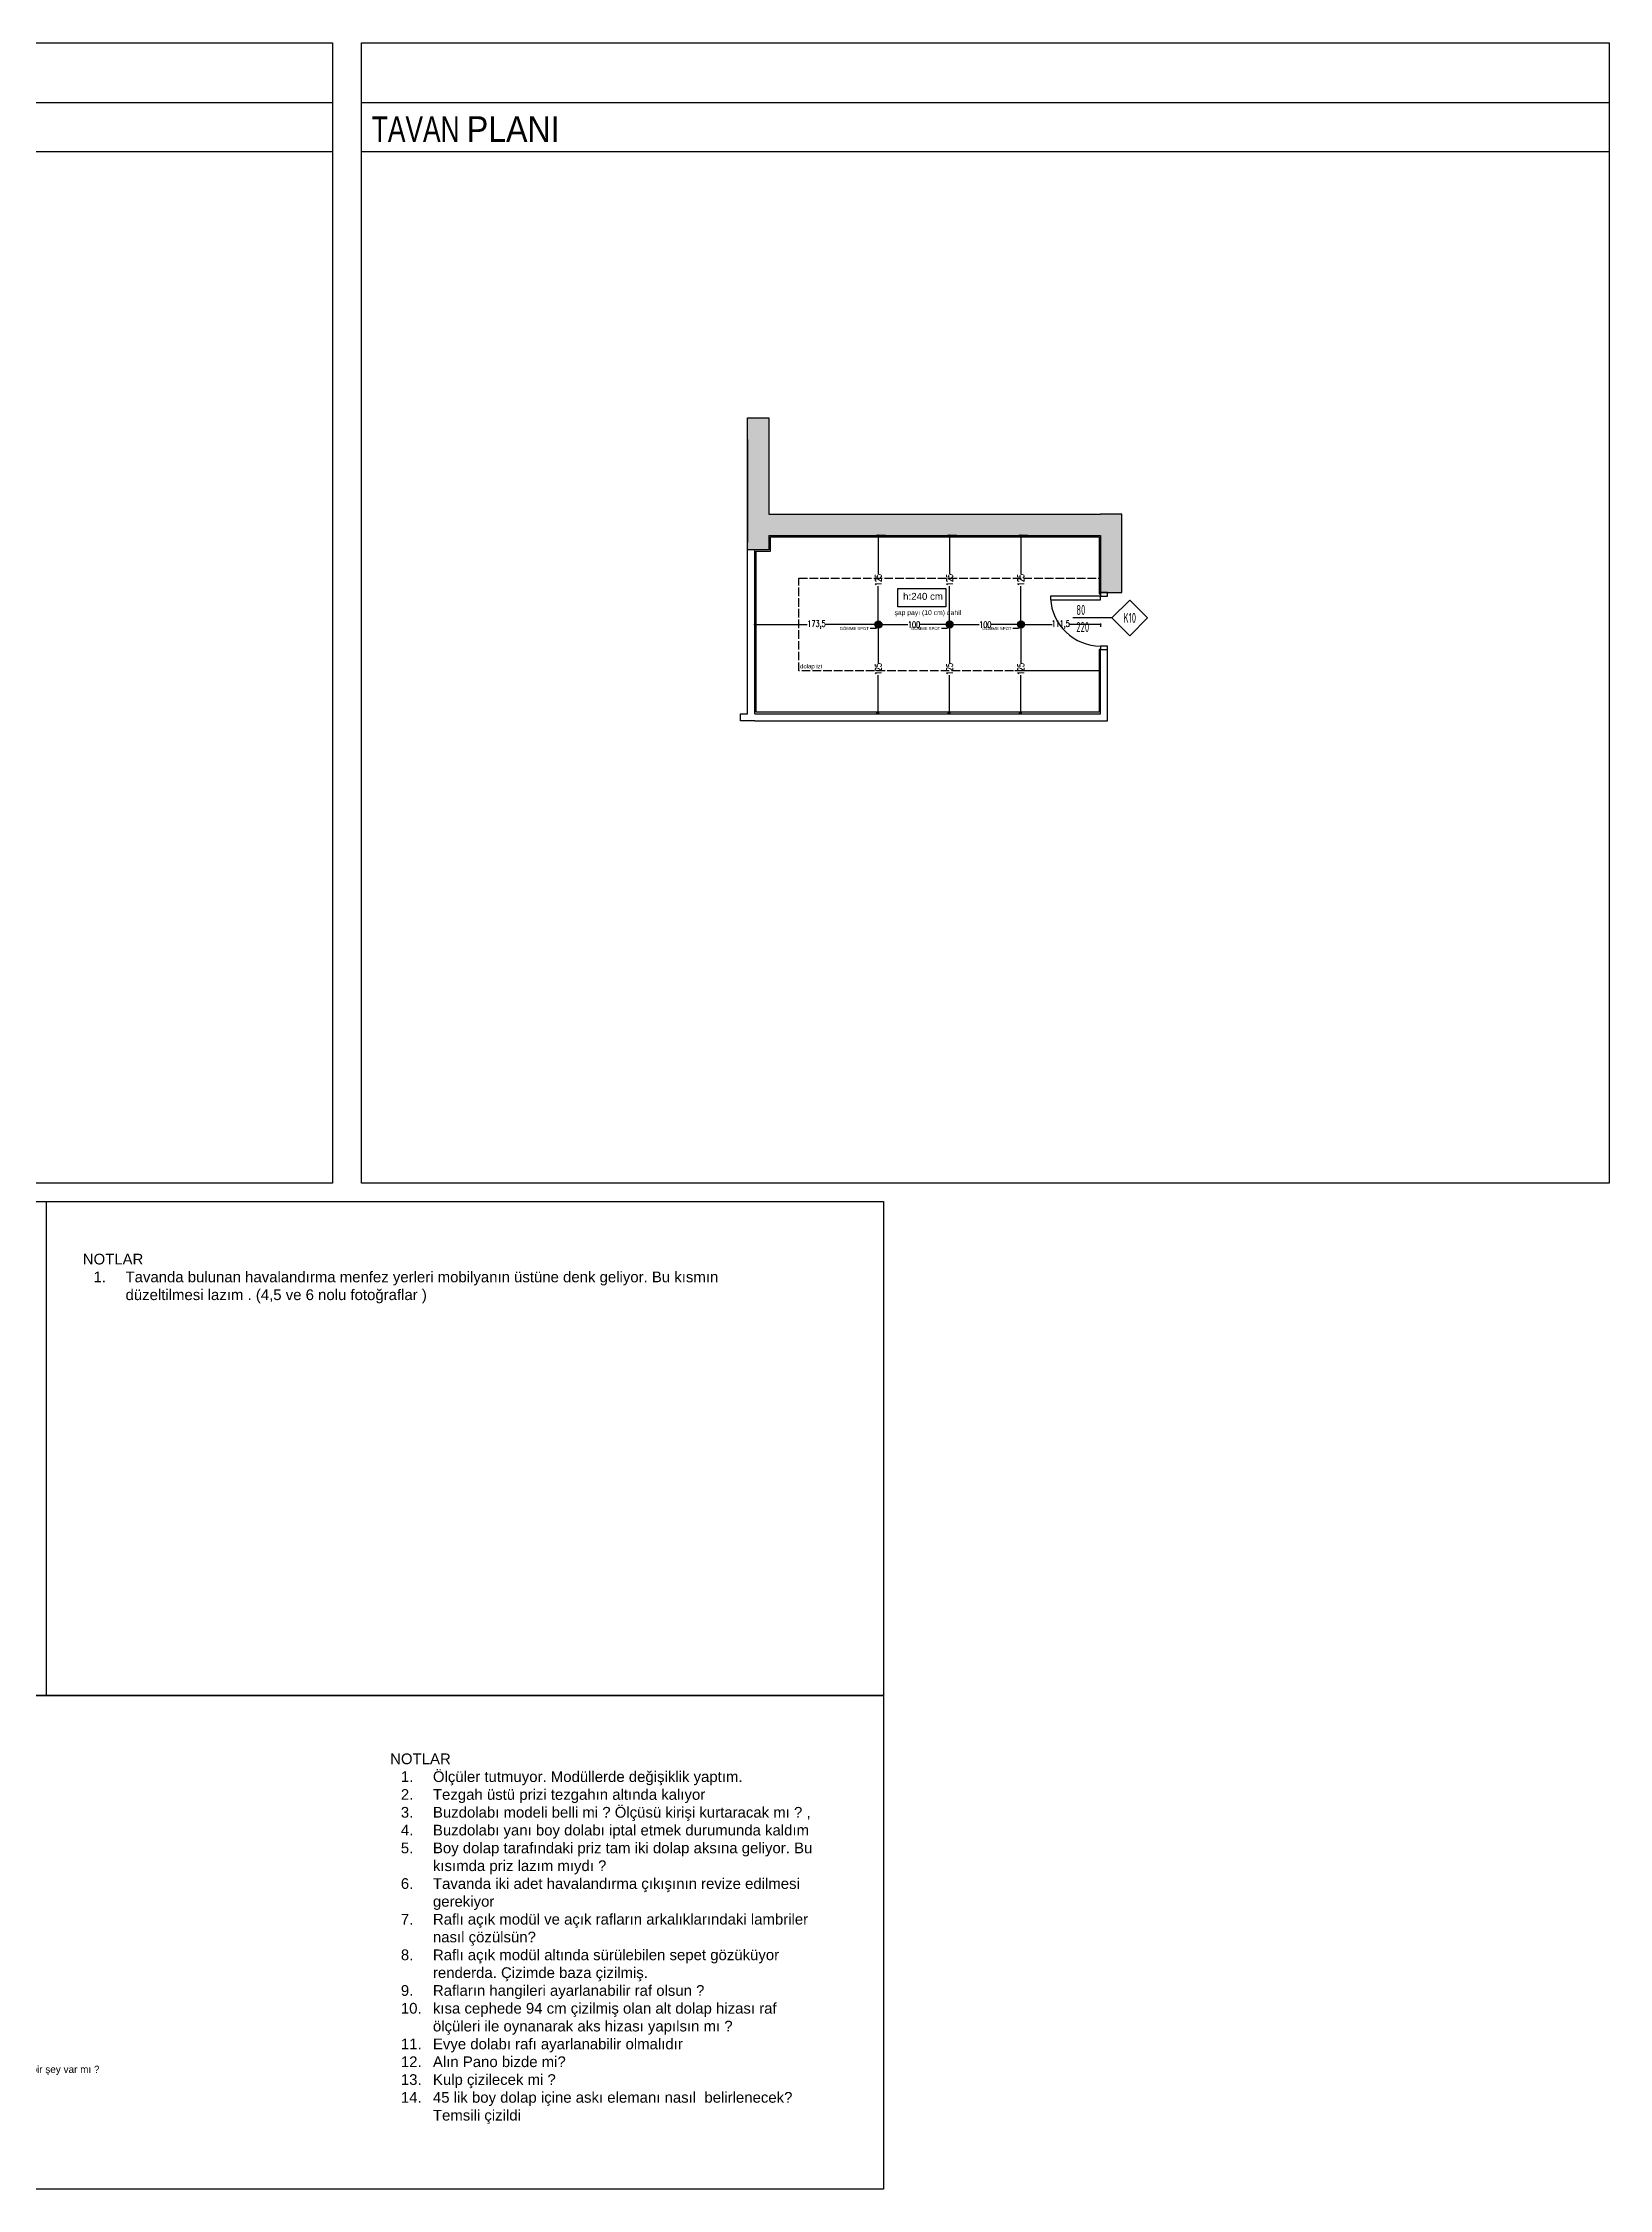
# Model space of a CAD drawing. Header units: millimetres. Extents: x 1064 to 14043, y 831 to 5538.
# Drawn here: x 5432 to 7629, y 831 to 3843 of the extents above; entities that cross this region are included whole.
import ezdxf
from ezdxf import colors
from ezdxf.entities.mleader import LeaderData, LeaderLine
from ezdxf.enums import TextEntityAlignment as Align
from ezdxf.math import Vec2, Vec3

# ---------------------------------------------------------------- set-up
doc = ezdxf.new("R2010")
doc.units = ezdxf.units.MM
doc.linetypes.add('ACAD_ISO02W100', pattern=[15, 12, -3])
for name, color, linetype in [('clad', 30, 'Continuous'), ('dim_sec', 193, 'Continuous'), ('frame', 43, 'Continuous'), ('furn', 134, 'Continuous'), ('hatch_conc', 223, 'Continuous'), ('hatch_floor', 197, 'Continuous'), ('IŞIK', 2, 'Continuous'), ('layout', 11, 'Continuous'), ('Str_conc', 6, 'Continuous'), ('symbol', 8, 'Continuous'), ('symbol_no', 12, 'Continuous'), ('text1', 7, 'Continuous'), ('wall', 4, 'Continuous')]:
    doc.layers.add(name, color=color, linetype=linetype)
doc.layers.add('çerçeve', color=40, linetype='Continuous', lineweight=40)
doc.styles.add('antet', font='arial.ttf')
doc.styles.add('dim', font='simplex.shx', dxfattribs={"width": 0.7})
doc.styles.add('GENEL', font='swissc.ttf')
doc.styles.get("Standard").update_dxf_attribs({"font": 'arial.ttf'})
doc.styles.add('text3', font='geniso.shx', dxfattribs={"width": 0.7})
doc.dimstyles.new('1_50', dxfattribs={"dimtxt": 9, "dimasz": 3, "dimexe": 3, "dimexo": 0, "dimgap": 1, "dimtad": 0, "dimdec": 1, "dimzin": 11, "dimtxsty": 'dim', "dimblk": 'DOT', "dimcen": 1.5, "dimdle": 1.25, "dimclrt": 2, "dimadec": 0, "dimazin": 0, "dimtfac": 1.25, "dimtdec": 1, "dimtix": 1, "dimtofl": 0, "dimtmove": 1, "dimatfit": 3, "dimldrblk": 'DOT', "dimfxl": 10, "dimfxlon": 1, "dimtolj": 1, "dimtzin": 0, "dimarcsym": 0})

# ---------------------------------------------------------------- blocks, each defined once
blk = doc.blocks.new('*U25')
blk.add_line((0, 0), (-55, 0))
blk.add_lwpolyline([(0, 0), (25, 25), (50, 0), (25, -25)], close=True)
at = {"color": 7, "style": 'text3', "width": 0.7}
for tag, p in [('100', (-50, 0)), ('220', (-50, -24))]:
    blk.add_attdef(tag, text='', height=14, dxfattribs=at).set_placement(p, align=Align.BOTTOM_LEFT)
blk.add_attdef('K00', text='', height=14, dxfattribs=at).set_placement((25, 0), align=Align.MIDDLE_CENTER)
blk = doc.blocks.new('dshgd')
at = {"layer": 'frame'}
for points in [[(11327.4, -18182.1), (11327.4, -18187.1), (11397.4, -18187.1), (11397.4, -18182.1), (11327.4, -18182.1)], [(11397.4, -18177.1), (11397.4, -18182.1), (11407.4, -18182.1), (11407.4, -18177.1), (11397.4, -18177.1)], [(11397.4, -18252.1), (11397.4, -18257.1), (11407.4, -18257.1), (11407.4, -18252.1), (11397.4, -18252.1)]]:
    blk.add_lwpolyline(points, dxfattribs=at)
blk.add_arc((11397.5, -18181.9), 70.2, 182.9945, 269.9465, dxfattribs=at)
blk = doc.blocks.new('ked')
at = {"layer": 'IŞIK', "transparency": 33554483}
h = blk.add_hatch(color=256, dxfattribs=at)
h.dxf.hatch_style = 1
h.paths.add_polyline_path([(8264.5, 2333.5, 1), (8274.5, 2333.5, 1)])
at = {"layer": 'clad'}
blk.add_circle((8269.5, 2333.5), 5, dxfattribs=at)
blk = doc.blocks.new('_Dot')
at = {"color": 0, "linetype": 'ByBlock', "lineweight": -2}
blk.add_line((-0.5, 0), (-1, 0), dxfattribs=at)
at = {"color": 0, "linetype": 'ByBlock', "const_width": 0.5}
blk.add_lwpolyline([(-0.25, 0, 1), (0.25, 0, 1)], format="xyb", close=True, dxfattribs=at)
blk = doc.blocks.new('*D121')
at = {"layer": 'Defpoints', "color": 0, "transparency": 16777216}
for p in [(6604, 3026.4), (6704, 3026.4), (6704, 3026.4)]:
    blk.add_point(p, dxfattribs=at)
at = {"layer": 'dim_sec', "color": 0, "lineweight": -2, "transparency": 16777216}
for p, q in [((6604, 3026.4), (6604, 3023.4)), ((6607, 3026.4), (6645.5, 3026.4)), ((6701, 3026.4), (6662.5, 3026.4)), ((6704, 3026.4), (6704, 3023.4))]:
    blk.add_line(p, q, dxfattribs=at)
at = {"layer": 'dim_sec', "color": 0, "lineweight": -2, "transparency": 16777216, "xscale": 3, "yscale": 3, "zscale": 3, "rotation": 180}
blk.add_blockref('_Dot', (6604, 3026.4), dxfattribs=at)
at = {"layer": 'dim_sec', "color": 0, "lineweight": -2, "transparency": 16777216, "xscale": 3, "yscale": 3, "zscale": 3}
blk.add_blockref('_Dot', (6704, 3026.4), dxfattribs=at)
at = {"layer": 'dim_sec', "color": 2, "transparency": 16777216, "insert": (6654, 3026.4), "char_height": 9, "attachment_point": 5, "style": 'dim'}
blk.add_mtext('\\A1;100', dxfattribs=at)
blk = doc.blocks.new('*D196')
at = {"layer": 'Defpoints', "color": 0, "transparency": 16777216}
for p in [(6704, 3026.4), (6804, 3026.4), (6804, 3026.4)]:
    blk.add_point(p, dxfattribs=at)
at = {"layer": 'dim_sec', "color": 0, "lineweight": -2, "transparency": 16777216}
for p, q in [((6704, 3026.4), (6704, 3023.4)), ((6707, 3026.4), (6745.5, 3026.4)), ((6801, 3026.4), (6762.5, 3026.4)), ((6804, 3026.4), (6804, 3023.4))]:
    blk.add_line(p, q, dxfattribs=at)
at = {"layer": 'dim_sec', "color": 0, "lineweight": -2, "transparency": 16777216, "xscale": 3, "yscale": 3, "zscale": 3, "rotation": 180}
blk.add_blockref('_Dot', (6704, 3026.4), dxfattribs=at)
at = {"layer": 'dim_sec', "color": 0, "lineweight": -2, "transparency": 16777216, "xscale": 3, "yscale": 3, "zscale": 3}
blk.add_blockref('_Dot', (6804, 3026.4), dxfattribs=at)
at = {"layer": 'dim_sec', "color": 2, "transparency": 16777216, "insert": (6754, 3026.4), "char_height": 9, "attachment_point": 5, "style": 'dim'}
blk.add_mtext('\\A1;100', dxfattribs=at)
blk = doc.blocks.new('*D197')
at = {"layer": 'Defpoints', "color": 0, "transparency": 16777216}
for p in [(6804, 3026.4), (6915.5, 3027.9), (6915.5, 3026.4)]:
    blk.add_point(p, dxfattribs=at)
at = {"layer": 'dim_sec', "color": 0, "lineweight": -2, "transparency": 16777216}
for p, q in [((6804, 3026.4), (6804, 3023.4)), ((6807, 3026.4), (6847.9, 3026.4)), ((6912.5, 3026.4), (6871.5, 3026.4)), ((6915.5, 3027.9), (6915.5, 3023.4))]:
    blk.add_line(p, q, dxfattribs=at)
at = {"layer": 'dim_sec', "color": 0, "lineweight": -2, "transparency": 16777216, "xscale": 3, "yscale": 3, "zscale": 3, "rotation": 180}
blk.add_blockref('_Dot', (6804, 3026.4), dxfattribs=at)
at = {"layer": 'dim_sec', "color": 0, "lineweight": -2, "transparency": 16777216, "xscale": 3, "yscale": 3, "zscale": 3}
blk.add_blockref('_Dot', (6915.5, 3026.4), dxfattribs=at)
at = {"layer": 'dim_sec', "color": 2, "transparency": 16777216, "insert": (6859.7, 3026.4), "char_height": 9, "attachment_point": 5, "style": 'dim'}
blk.add_mtext('\\A1;111,5', dxfattribs=at)
blk = doc.blocks.new('*D122')
at = {"layer": 'Defpoints', "color": 0, "transparency": 16777216}
for p in [(6603.8, 3151.4), (6627.7, 3151.4), (6605.1, 3026.4)]:
    blk.add_point(p, dxfattribs=at)
at = {"layer": 'dim_sec', "color": 0, "lineweight": -2, "transparency": 16777216}
for p, q in [((6613.8, 3151.4), (6600.8, 3151.4)), ((6603.8, 3148.4), (6603.8, 3097.4)), ((6603.8, 3029.4), (6603.8, 3080.4)), ((6605.1, 3026.4), (6600.8, 3026.4))]:
    blk.add_line(p, q, dxfattribs=at)
at = {"layer": 'dim_sec', "color": 0, "lineweight": -2, "transparency": 16777216, "xscale": 3, "yscale": 3, "zscale": 3}
for p, rotation in [((6603.8, 3151.4), 90), ((6603.8, 3026.4), 270)]:
    blk.add_blockref('_Dot', p, dxfattribs=dict(at, rotation=rotation))
at = {"layer": 'dim_sec', "color": 2, "transparency": 16777216, "insert": (6603.8, 3088.9), "char_height": 9, "attachment_point": 5, "rotation": 90, "style": 'dim'}
blk.add_mtext('\\A1;125', dxfattribs=at)
blk = doc.blocks.new('*D198')
at = {"layer": 'Defpoints', "color": 0, "transparency": 16777216}
for p in [(6430.5, 3026.4), (6430.5, 3016.4), (6604, 3026.4)]:
    blk.add_point(p, dxfattribs=at)
at = {"layer": 'dim_sec', "color": 0, "lineweight": -2, "transparency": 16777216}
for p, q in [((6430.5, 3016.4), (6430.5, 3029.4)), ((6433.5, 3026.4), (6504.2, 3026.4)), ((6601, 3026.4), (6530.2, 3026.4)), ((6604, 3026.4), (6604, 3023.4))]:
    blk.add_line(p, q, dxfattribs=at)
at = {"layer": 'dim_sec', "color": 0, "lineweight": -2, "transparency": 16777216, "xscale": 3, "yscale": 3, "zscale": 3, "rotation": 180}
blk.add_blockref('_Dot', (6430.5, 3026.4), dxfattribs=at)
at = {"layer": 'dim_sec', "color": 0, "lineweight": -2, "transparency": 16777216, "xscale": 3, "yscale": 3, "zscale": 3}
blk.add_blockref('_Dot', (6604, 3026.4), dxfattribs=at)
at = {"layer": 'dim_sec', "color": 2, "transparency": 16777216, "insert": (6517.2, 3026.4), "char_height": 9, "attachment_point": 5, "style": 'dim'}
blk.add_mtext('\\A1;173,5', dxfattribs=at)
blk = doc.blocks.new('*D123')
at = {"layer": 'Defpoints', "color": 0, "transparency": 16777216}
for p in [(6605.1, 3026.4), (6603.8, 2901.5), (6605.1, 2901.5)]:
    blk.add_point(p, dxfattribs=at)
at = {"layer": 'dim_sec', "color": 0, "lineweight": -2, "transparency": 16777216}
for p, q in [((6605.1, 3026.4), (6600.8, 3026.4)), ((6603.8, 3023.4), (6603.8, 2972.4)), ((6603.8, 2904.5), (6603.8, 2955.4)), ((6605.1, 2901.5), (6600.8, 2901.5))]:
    blk.add_line(p, q, dxfattribs=at)
at = {"layer": 'dim_sec', "color": 0, "lineweight": -2, "transparency": 16777216, "xscale": 3, "yscale": 3, "zscale": 3}
for p, rotation in [((6603.8, 3026.4), 90), ((6603.8, 2901.5), 270)]:
    blk.add_blockref('_Dot', p, dxfattribs=dict(at, rotation=rotation))
at = {"layer": 'dim_sec', "color": 2, "transparency": 16777216, "insert": (6603.8, 2963.9), "char_height": 9, "attachment_point": 5, "rotation": 90, "style": 'dim'}
blk.add_mtext('\\A1;125', dxfattribs=at)
blk = doc.blocks.new('*D124')
at = {"layer": 'Defpoints', "color": 0, "transparency": 16777216}
for p in [(6703.8, 3151.4), (6727.7, 3151.4), (6705.1, 3026.4)]:
    blk.add_point(p, dxfattribs=at)
at = {"layer": 'dim_sec', "color": 0, "lineweight": -2, "transparency": 16777216}
for p, q in [((6713.8, 3151.4), (6700.8, 3151.4)), ((6703.8, 3148.4), (6703.8, 3097.4)), ((6703.8, 3029.4), (6703.8, 3080.4)), ((6705.1, 3026.4), (6700.8, 3026.4))]:
    blk.add_line(p, q, dxfattribs=at)
at = {"layer": 'dim_sec', "color": 0, "lineweight": -2, "transparency": 16777216, "xscale": 3, "yscale": 3, "zscale": 3}
for p, rotation in [((6703.8, 3151.4), 90), ((6703.8, 3026.4), 270)]:
    blk.add_blockref('_Dot', p, dxfattribs=dict(at, rotation=rotation))
at = {"layer": 'dim_sec', "color": 2, "transparency": 16777216, "insert": (6703.8, 3088.9), "char_height": 9, "attachment_point": 5, "rotation": 90, "style": 'dim'}
blk.add_mtext('\\A1;125', dxfattribs=at)
blk = doc.blocks.new('*D125')
at = {"layer": 'Defpoints', "color": 0, "transparency": 16777216}
for p in [(6705.1, 3026.4), (6703.8, 2901.5), (6705.1, 2901.5)]:
    blk.add_point(p, dxfattribs=at)
at = {"layer": 'dim_sec', "color": 0, "lineweight": -2, "transparency": 16777216}
for p, q in [((6705.1, 3026.4), (6700.8, 3026.4)), ((6703.8, 3023.4), (6703.8, 2972.4)), ((6703.8, 2904.5), (6703.8, 2955.4)), ((6705.1, 2901.5), (6700.8, 2901.5))]:
    blk.add_line(p, q, dxfattribs=at)
at = {"layer": 'dim_sec', "color": 0, "lineweight": -2, "transparency": 16777216, "xscale": 3, "yscale": 3, "zscale": 3}
for p, rotation in [((6703.8, 3026.4), 90), ((6703.8, 2901.5), 270)]:
    blk.add_blockref('_Dot', p, dxfattribs=dict(at, rotation=rotation))
at = {"layer": 'dim_sec', "color": 2, "transparency": 16777216, "insert": (6703.8, 2963.9), "char_height": 9, "attachment_point": 5, "rotation": 90, "style": 'dim'}
blk.add_mtext('\\A1;125', dxfattribs=at)
blk = doc.blocks.new('*D126')
at = {"layer": 'Defpoints', "color": 0, "transparency": 16777216}
for p in [(6803.8, 3151.4), (6827.7, 3151.4), (6805.1, 3026.4)]:
    blk.add_point(p, dxfattribs=at)
at = {"layer": 'dim_sec', "color": 0, "lineweight": -2, "transparency": 16777216}
for p, q in [((6813.8, 3151.4), (6800.8, 3151.4)), ((6803.8, 3148.4), (6803.8, 3097.4)), ((6803.8, 3029.4), (6803.8, 3080.4)), ((6805.1, 3026.4), (6800.8, 3026.4))]:
    blk.add_line(p, q, dxfattribs=at)
at = {"layer": 'dim_sec', "color": 0, "lineweight": -2, "transparency": 16777216, "xscale": 3, "yscale": 3, "zscale": 3}
for p, rotation in [((6803.8, 3151.4), 90), ((6803.8, 3026.4), 270)]:
    blk.add_blockref('_Dot', p, dxfattribs=dict(at, rotation=rotation))
at = {"layer": 'dim_sec', "color": 2, "transparency": 16777216, "insert": (6803.8, 3088.9), "char_height": 9, "attachment_point": 5, "rotation": 90, "style": 'dim'}
blk.add_mtext('\\A1;125', dxfattribs=at)
blk = doc.blocks.new('*D127')
at = {"layer": 'Defpoints', "color": 0, "transparency": 16777216}
for p in [(6805.1, 3026.4), (6803.8, 2901.5), (6805.1, 2901.5)]:
    blk.add_point(p, dxfattribs=at)
at = {"layer": 'dim_sec', "color": 0, "lineweight": -2, "transparency": 16777216}
for p, q in [((6805.1, 3026.4), (6800.8, 3026.4)), ((6803.8, 3023.4), (6803.8, 2972.4)), ((6803.8, 2904.5), (6803.8, 2955.4)), ((6805.1, 2901.5), (6800.8, 2901.5))]:
    blk.add_line(p, q, dxfattribs=at)
at = {"layer": 'dim_sec', "color": 0, "lineweight": -2, "transparency": 16777216, "xscale": 3, "yscale": 3, "zscale": 3}
for p, rotation in [((6803.8, 3026.4), 90), ((6803.8, 2901.5), 270)]:
    blk.add_blockref('_Dot', p, dxfattribs=dict(at, rotation=rotation))
at = {"layer": 'dim_sec', "color": 2, "transparency": 16777216, "insert": (6803.8, 2963.9), "char_height": 9, "attachment_point": 5, "rotation": 90, "style": 'dim'}
blk.add_mtext('\\A1;125', dxfattribs=at)

msp = doc.modelspace()

# ---------------------------------------------------------------- hatches: boundary and pattern name
at = {"layer": 'hatch_conc'}
h = msp.add_hatch(dxfattribs=at)
h.set_pattern_fill('ANSI36', color=256, angle=450)
h.set_pattern_definition([(135, (1763.901, 19684.1284), (-6.1739261, 1.683798), [7.9375, -1.5875, 0, -1.5875])])
h.paths.add_polyline_path([(6915.45789, 3151.35628), (6915.45789, 3071.35607), (6945.45789, 3071.35607), (6945.45789, 3181.35607), (6915.45789, 3181.35607), (6450.45798, 3181.35628), (6450.45798, 3316.3563), (6420.45793, 3316.3563), (6420.45793, 3131.38278), (6450.45798, 3131.38279), (6450.45798, 3151.35628)])

# ---------------------------------------------------------------- linework, layer by layer
msp.add_line((5436.29048, 2216.57565), (5436.29048, 1523.72753))
for points in [[(4088.04121, 3842.66326), (5838.04121, 3842.66326), (5838.04121, 2242.66326), (4088.04121, 2242.66326)], [(5879.02482, 3842.66326), (7629.02482, 3842.66326), (7629.02482, 2242.66326), (5879.02482, 2242.66326)], [(4088.04121, 3759.06326), (5838.04121, 3759.06326), (5838.04121, 3689.81401), (4088.04121, 3689.81401)], [(5879.02482, 3759.06326), (7629.02482, 3759.06326), (7629.02482, 3689.81401), (5879.02482, 3689.81401)], [(6631.24363, 3076.97957), (6698.48853, 3076.97957), (6698.48853, 3051.53424), (6631.24363, 3051.53424)], [(2303.36581, 2216.57565), (6611.18755, 2216.57565), (6611.18755, 1523.72753), (2303.36581, 1523.72753)], [(2303.36581, 1523.72753), (6611.18755, 1523.72753), (6611.18755, 830.8794), (2303.36581, 830.8794)]]:
    msp.add_lwpolyline(points, close=True)
at = {"layer": 'furn', "linetype": 'ACAD_ISO02W100'}
for p, q in [((6492.45793, 2961.35296), (6492.45793, 3091.35628)), ((6492.45793, 3091.35628), (6913.45789, 3091.35628)), ((6913.45789, 2961.35296), (6492.45793, 2961.35296))]:
    msp.add_line(p, q, dxfattribs=at)
at = {"layer": 'hatch_floor'}
msp.add_lwpolyline([(6913.45789, 2961.35746), (6795.45954, 2961.35746)], dxfattribs=at)
at = {"layer": 'Str_conc'}
for p, q in [((6450.45798, 3316.35628), (6450.45798, 3181.35628)), ((6420.45793, 3286.35628), (6420.45793, 3141.35628)), ((6450.45798, 3181.35628), (6915.45789, 3181.35607)), ((6450.45798, 3151.35628), (6915.45789, 3151.35628))]:
    msp.add_line(p, q, dxfattribs=at)
for points in [[(6450.45798, 3151.35628), (6450.45798, 3131.38279), (6420.45793, 3131.38278), (6420.45793, 3316.3563), (6450.45798, 3316.3563), (6450.45798, 3181.35628)], [(6915.45789, 3151.35628), (6915.45789, 3071.35607), (6945.45789, 3071.35607), (6945.45789, 3181.35607), (6915.45789, 3181.35607)]]:
    msp.add_lwpolyline(points, dxfattribs=at)
at = {"layer": 'wall'}
for p, q in [((6915.4579, 2901.35323), (6915.45523, 2991.35601)), ((6925.45788, 2891.35323), (6925.45788, 2991.35631)), ((6430.45793, 2901.35296), (6690.45789, 2901.35296)), ((6430.45793, 2891.35296), (6690.45789, 2891.35296)), ((6690.45789, 2901.35296), (6915.4579, 2901.35323)), ((6690.45789, 2891.35296), (6925.45788, 2891.35323))]:
    msp.add_line(p, q, dxfattribs=at)
for points in [[(6915.46084, 2991.35601), (6913.46084, 2991.35601), (6913.4579, 2903.35296), (6432.45793, 2903.35296), (6432.45793, 3129.38278), (6452.45798, 3129.38279), (6452.45798, 3149.35628), (6913.45789, 3149.35628), (6913.45789, 3069.35607), (6915.45789, 3069.35607)], [(6420.45793, 2901.35296), (6420.45793, 2901.35296), (6420.45793, 3131.38278)], [(6430.45793, 2901.35296), (6430.45793, 3131.38278)], [(6430.45793, 2891.35296), (6410.45793, 2891.35296), (6410.45793, 2901.35296), (6420.45793, 2901.35296)]]:
    msp.add_lwpolyline(points, dxfattribs=at)

# ---------------------------------------------------------------- block references
at = {"layer": 'clad', "linetype": 'ByBlock'}
for p in [(-1665.50677, 692.88265), (-1565.50599, 692.88265), (-1465.50521, 692.88265)]:
    msp.add_blockref('ked', p, dxfattribs=at)
at = {"layer": 'furn'}
msp.add_blockref('dshgd', (-4481.9439, 21248.43254), dxfattribs=at)
at = {"layer": 'symbol_no', "color": 251, "true_color": 0x636466}
msp.add_blockref('*U25', (6931.61293, 3035.7777), dxfattribs=at).add_auto_attribs({'K00': 'K10', '220': '220', '100': '80'})

# ---------------------------------------------------------------- texts
at = {"color": 1, "char_height": 15, "attachment_point": 1}
for s, insert, width in [('NOTLAR \\P\\pxi-3,l4,t4;1.^ITavanda bulunan havalandırma menfez yerleri mobilyanın üstüne denk geliyor. Bu kısmın düzeltilmesi lazım . (4,5 ve 6 nolu fotoğraflar )', (5487.77981, 2143.44744), 948.6398738), ('NOTLAR \\P\\pxi-3,l4,t4;1.^IÖlçüler tutmuyor. Modüllerde değişiklik yaptım. \\P2.^ITezgah üstü prizi tezgahın altında kalıyor \\P3.^IBuzdolabı modeli belli mi ? Ölçüsü kirişi kurtaracak mı ? ,\\P4.^IBuzdolabı yanı boy dolabı iptal etmek durumunda kaldım\\P5.^IBoy dolap tarafındaki priz tam iki dolap aksına geliyor. Bu kısımda priz lazım mıydı ?\\P6.^ITavanda iki adet havalandırma çıkışının revize edilmesi gerekiyor  \\P7.^IRaflı açık modül ve açık rafların arkalıklarındaki lambriler nasıl çözülsün?\\P8.^IRaflı açık modül altında sürülebilen sepet gözüküyor renderda. Çizimde baza çizilmiş.\\P9.^IRafların hangileri ayarlanabilir raf olsun ?\\P10.^Ikısa cephede 94 cm çizilmiş olan alt dolap hizası raf ölçüleri ile oynanarak aks hizası yapılsın mı ?\\P11.^IEvye dolabı rafı ayarlanabilir olmalıdır \\P12.^IAlın Pano bizde mi?\\P13.^IKulp çizilecek mi ?\\P14.^I45 lik boy dolap içine askı elemanı nasıl  belirlenecek? Temsili çizildi', (5919.03328, 1442.17164), 600.2617153)]:
    msp.add_mtext(s, dxfattribs=dict(at, insert=insert, width=width))
at = {"layer": 'clad', "transparency": 16777216, "insert": (5893.32349, 3739.62052), "char_height": 35.8072352, "width": 718.6302182, "attachment_point": 1, "style": 'GENEL'}
msp.add_mtext('\\A1;{\\W0.9;TAVAN \\fArial|b0|i0|c204|p34;PLAN\\fArial|b0|i0|c162|p34;I}', dxfattribs=at)
at = {"layer": 'layout', "color": 251, "insert": (6524.83908, 2963.15916), "char_height": 6, "width": 282.3357703, "attachment_point": 9, "style": 'antet'}
msp.add_mtext('{\\C7;dolap izi}', dxfattribs=at)
at = {"layer": 'text1'}
msp.add_text('şap payı (10 cm) dahil', height=6.8030046, dxfattribs=at).set_placement((6626.57752, 3039.82281))
at = {"layer": 'çerçeve', "color": 0, "lineweight": 25}
msp.add_text('h:240 cm', height=9.726048, dxfattribs=at).set_placement((6638.6715, 3061.14949))

# ---------------------------------------------------------------- dimensions: what is measured, and where the dimension line sits
at = {"layer": 'dim_sec'}
for base, p1, p2, angle, picture, middle in [((6603.83034, 3151.35628), (6605.08146, 3026.40328), (6627.71698, 3151.35628), 90.00000033, '*D122', (6603.83034, 3088.87978)), ((6703.83034, 3151.35628), (6705.08146, 3026.40328), (6727.71698, 3151.35628), 90.00000033, '*D124', (6703.83034, 3088.87978)), ((6803.83034, 3151.35628), (6805.08146, 3026.40328), (6827.71698, 3151.35628), 90.00000033, '*D126', (6803.83034, 3088.87978)), ((6430.45793, 3026.40328), (6603.99414, 3026.40328), (6430.45793, 3016.36787), 0, '*D198', (6517.22603, 3026.40328)), ((6603.83034, 2901.45296), (6605.08146, 3026.40328), (6605.08146, 2901.45296), 90.00000033, '*D123', (6603.83034, 2963.92812)), ((6703.99492, 3026.40328), (6603.99414, 3026.40328), (6703.99492, 3026.40328), 0, '*D121', (6653.99453, 3026.40328)), ((6703.83034, 2901.45296), (6705.08146, 3026.40328), (6705.08146, 2901.45296), 90.00000033, '*D125', (6703.83034, 2963.92812)), ((6803.99569, 3026.40328), (6703.99492, 3026.40328), (6803.99569, 3026.40328), 0, '*D196', (6753.99531, 3026.40328)), ((6803.83034, 2901.45296), (6805.08146, 3026.40328), (6805.08146, 2901.45296), 90.00000033, '*D127', (6803.83034, 2963.92812)), ((6915.45949, 3026.40328), (6803.99569, 3026.40328), (6915.45949, 3027.91477), 0, '*D197', (6859.72759, 3026.40328))]:
    dim = msp.add_linear_dim(base=base, p1=p1, p2=p2, angle=angle, dimstyle='1_50', dxfattribs=at)
    dim.commit()
    dim.dimension.update_dxf_attribs({"geometry": picture, "text_midpoint": middle})

# ---------------------------------------------------------------- leaders
at = {"color": 6}
ml = msp.add_multileader_mtext('Standard', dxfattribs=at)
ml.set_content('prizle ilgili herhangi bir şey var mı ?', color=6)
ml.set_leader_properties()
ml.build(insert=Vec2(0, 0))
ctx = ml.context
ctx.base_point, ctx.char_height, ctx.plane_origin = Vec3(5291.14071, 997.46846), 10, Vec3(5211.71379, 1020.24513)
notes = []
notes.append((ctx, [(0, (1, 1, 0), (5283.14071, 997.46846), (1, 0), 8, [(0, [(5211.71379, 1020.24513)], 0, [])])]))
ctx.mtext.insert, ctx.mtext.flow_direction = Vec3(5293.14071, 1003.93845), 5
at = {"layer": 'symbol', "color": 2}
ml = msp.add_multileader_mtext('Standard', dxfattribs=at)
ml.set_content('GÖMME SPOT ', color=2)
ml.set_leader_properties()
ml.build(insert=Vec2(0, 0))
ml.multileader.update_dxf_attribs({"arrow_head_size": 4.24978})
ctx = ml.context
ctx.base_point, ctx.char_height, ctx.arrow_head_size, ctx.landing_gap_size, ctx.plane_origin = Vec3(6547.9205, 3020.74163), 4.249776, 4.24978, 2.12489, Vec3(6556.65794, 3019.32271)
ctx.text_align_type = 1
notes.append((ctx, [(1, (1, 1, 0), (6600.63591, 3020.74163), (-1, 0), 8, [(0, [(6604.15793, 3027.90328)], 0, [])])]))
ctx.mtext.insert, ctx.mtext.width, ctx.mtext.alignment, ctx.mtext.flow_direction = Vec3(6570.27821, 3022.90275), 93.2005316, 2, 5
ml = msp.add_multileader_mtext('Standard', dxfattribs=at)
ml.set_content('GÖMME SPOT ', color=2)
ml.set_leader_properties()
ml.build(insert=Vec2(0, 0))
ml.multileader.update_dxf_attribs({"arrow_head_size": 4.24978})
ctx = ml.context
ctx.base_point, ctx.char_height, ctx.arrow_head_size, ctx.landing_gap_size, ctx.plane_origin = Vec3(6647.92128, 3020.74163), 4.249776, 4.24978, 2.12489, Vec3(6656.65871, 3019.32271)
ctx.text_align_type = 1
notes.append((ctx, [(1, (1, 1, 0), (6700.63669, 3020.74163), (-1, 0), 8, [(0, [(6704.15871, 3027.90328)], 0, [])])]))
ctx.mtext.insert, ctx.mtext.width, ctx.mtext.alignment, ctx.mtext.flow_direction = Vec3(6670.27899, 3022.90275), 93.2005316, 2, 5
ml = msp.add_multileader_mtext('Standard', dxfattribs=at)
ml.set_content('GÖMME SPOT ', color=2)
ml.set_leader_properties()
ml.build(insert=Vec2(0, 0))
ml.multileader.update_dxf_attribs({"arrow_head_size": 4.24978})
ctx = ml.context
ctx.base_point, ctx.char_height, ctx.arrow_head_size, ctx.landing_gap_size, ctx.plane_origin = Vec3(6747.92206, 3020.74163), 4.249776, 4.24978, 2.12489, Vec3(6756.65949, 3019.32271)
ctx.text_align_type = 1
notes.append((ctx, [(1, (1, 1, 0), (6800.63747, 3020.74163), (-1, 0), 8, [(0, [(6804.15949, 3027.90328)], 0, [])])]))
ctx.mtext.insert, ctx.mtext.width, ctx.mtext.alignment, ctx.mtext.flow_direction = Vec3(6770.27977, 3022.90275), 93.2005316, 2, 5
for ctx, leaders in notes:
    for number, flags, end, landing, length, lines in leaders:
        leader = LeaderData()
        leader.index, (leader.has_last_leader_line, leader.has_dogleg_vector, leader.attachment_direction) = number, flags
        leader.last_leader_point, leader.dogleg_vector, leader.dogleg_length = Vec3(end), Vec3(landing), length
        for number, points, colour, breaks in lines:
            line = LeaderLine()
            line.index, line.vertices, line.color, line.breaks = number, Vec3.list(points), colors.encode_raw_color(colour), breaks
            leader.lines.append(line)
        ctx.leaders.append(leader)

doc.saveas('drawing.dxf')
